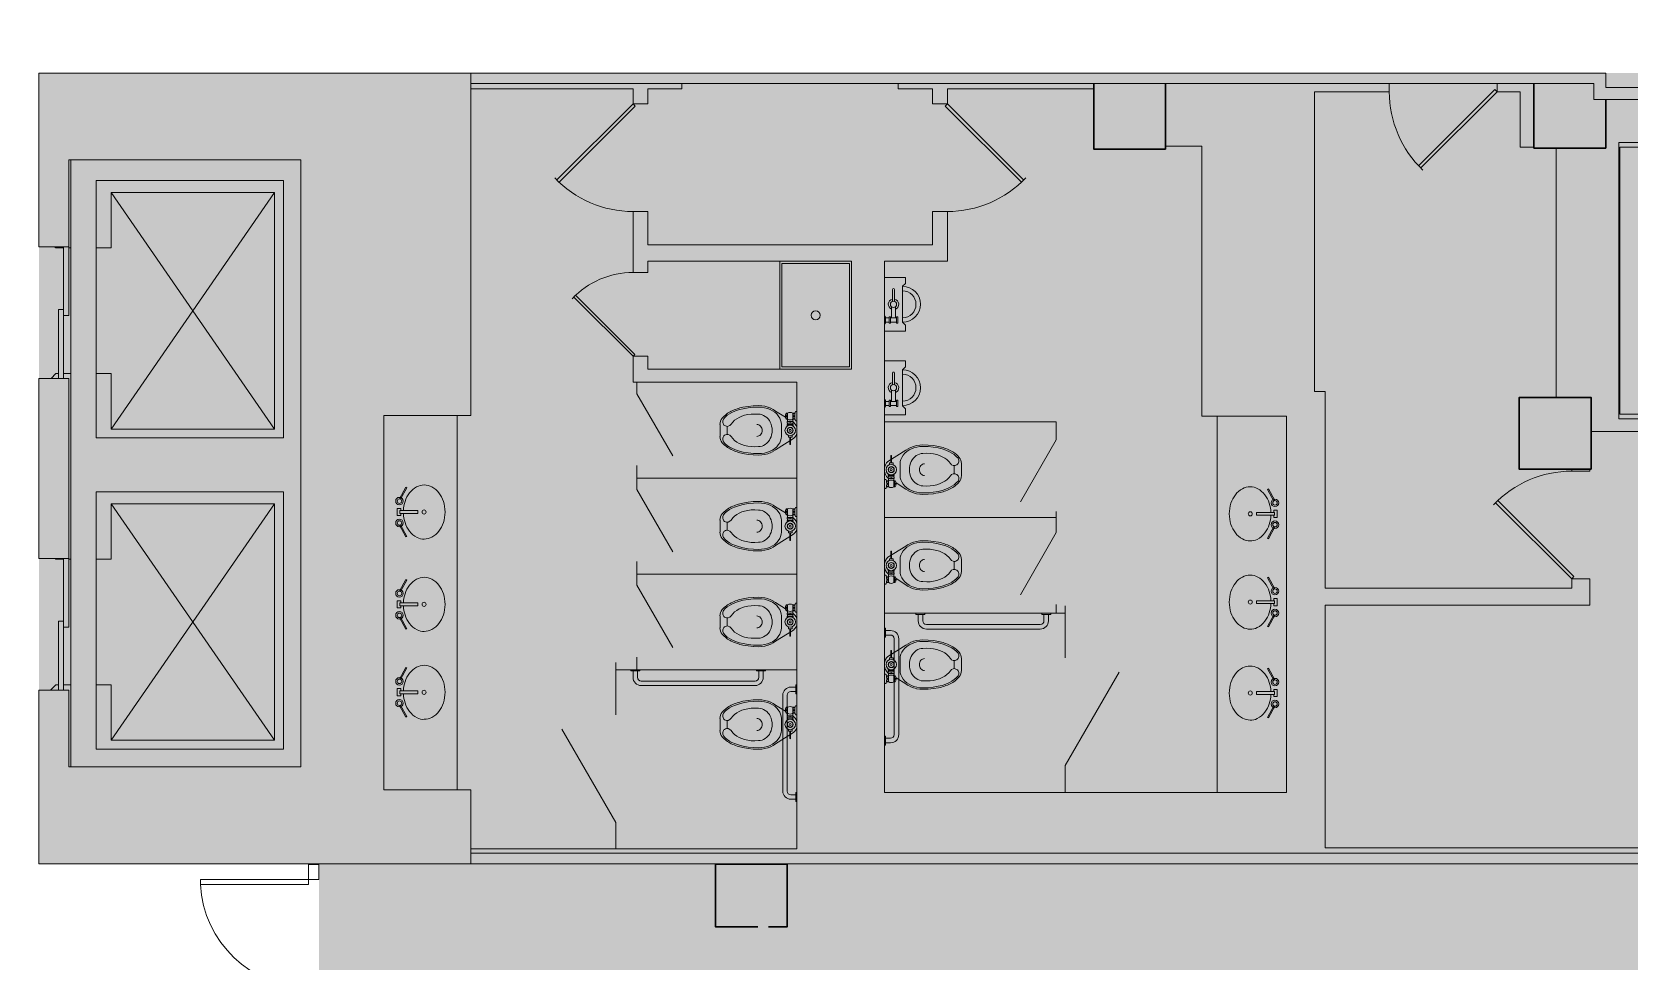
# Model space of a CAD drawing. Header units: inches. Extents: x 1 to 3921, y -2183 to 193.
# Drawn here: x 2554 to 3091, y -1649 to -1338 of the extents above; entities that cross this region are included whole.
import ezdxf

# ---------------------------------------------------------------- set-up
doc = ezdxf.new("R2010")
doc.units = ezdxf.units.IN
doc.header["$MEASUREMENT"] = 0
for name, color, linetype, lineweight in [('8260 Willow Oaks_dwg _2_', 8, 'Continuous', 9), ('A-COLS', 52, 'Continuous', 13), ('A-DETL-GENF', 92, 'Continuous', 9), ('A-DOOR', 31, 'Continuous', 9), ('A-DOOR-FRAM', 31, 'Continuous', 9), ('A-WALL', 113, 'Continuous', 50), ('A-WALL-PATT', 111, 'Continuous', 13), ('I-WALL', 2, 'Continuous', 9), ('LEVEL 07 BB', 7, 'Continuous', 9)]:
    doc.layers.add(name, color=color, linetype=linetype, lineweight=lineweight)

# ---------------------------------------------------------------- blocks, each defined once
blk = doc.blocks.new('Single-Flush - 36_ x 84_-2419494-New Construction - Tel_Data_Elec Plan')
at = {"layer": 'A-DOOR', "color": 250, "lineweight": 20}
for p, q in [((16.25, 1.75), (16.25, 37.77)), ((18, 37.77), (16.25, 37.77)), ((18, 1.75), (18, 37.77)), ((18, 1.75), (16.25, 1.75))]:
    blk.add_line(p, q, dxfattribs=at)
at = {"layer": 'A-DOOR'}
blk.add_arc((18, 1.75), 36.07, 92.7812, 180, dxfattribs=at)
blk = doc.blocks.new('Walls 2 - Walls 1-2578234-New Construction - Tel_Data_Elec Plan')
at = {"layer": 'A-WALL', "lineweight": 13}
h = blk.add_hatch(color=8, dxfattribs=at)
h.paths.add_polyline_path([(127.14, -1616.28), (271.41, -1616.28), (271.41, -1591.63), (242.28, -1591.63), (242.28, -1466.5), (271.41, -1466.5), (271.41, -1352.13), (127.14, -1352.13), (127.14, -1410.13), (137.14, -1410.13), (137.14, -1381.17), (214.64, -1381.17), (214.64, -1583.92), (137.14, -1583.92), (137.14, -1558.28), (127.14, -1558.28), (127.14, -1583.92)], flags=0)
h.paths.add_polyline_path([(137.14, -1514.28), (137.14, -1454.13), (127.14, -1454.13), (127.14, -1514.28), (127.59, -1514.28)], flags=0)
at = {"layer": 'A-WALL', "color": 250, "lineweight": 20}
for p, q in [((127.14, -1352.13), (127.14, -1410.13)), ((271.41, -1352.13), (127.14, -1352.13)), ((271.41, -1466.5), (271.41, -1352.13)), ((137.14, -1410.13), (137.14, -1381.17)), ((137.14, -1381.17), (214.64, -1381.17)), ((214.64, -1381.17), (214.64, -1583.92)), ((127.14, -1410.13), (137.14, -1410.13)), ((127.14, -1454.13), (127.14, -1514.28)), ((137.14, -1454.13), (127.14, -1454.13)), ((137.14, -1514.28), (137.14, -1454.13)), ((242.28, -1591.63), (242.28, -1466.5)), ((242.28, -1466.5), (271.41, -1466.5)), ((127.14, -1514.28), (137.14, -1514.28)), ((137.14, -1558.28), (127.14, -1558.28)), ((127.14, -1558.28), (127.14, -1616.28)), ((137.14, -1583.92), (137.14, -1558.28)), ((214.64, -1583.92), (137.14, -1583.92)), ((271.41, -1591.63), (242.28, -1591.63)), ((271.41, -1616.28), (271.41, -1591.63)), ((127.14, -1616.28), (271.41, -1616.28))]:
    blk.add_line(p, q, dxfattribs=at)
blk = doc.blocks.new('Sliding-2 panel - No Glass - 60_ x 84_ 2-2578987-New Construction - Tel_Data_Elec Plan')
at = {"layer": 'A-DOOR', "lineweight": 13}
for points in [[(-22, 8.25), (1, 8.25), (1, 10), (-22, 10)], [(-1, 8.25), (-1, 6.5), (22, 6.5), (22, 8.25)]]:
    blk.add_hatch(color=8, dxfattribs=at).paths.add_polyline_path(points, flags=0)
at = {"layer": 'A-DOOR', "color": 250, "lineweight": 20}
for p, q in [((1, 10), (-22, 10)), ((-22, 10), (-22, 8.25)), ((-22, 8.25), (1, 8.25)), ((22, 8.25), (-1, 8.25)), ((-1, 8.25), (-1, 6.5)), ((-1, 6.5), (22, 6.5)), ((1, 8.25), (1, 10)), ((22, 6.5), (22, 8.25))]:
    blk.add_line(p, q, dxfattribs=at)
at = {"layer": 'A-DOOR-FRAM', "color": 250, "lineweight": 20}
for p, q in [((-22, 10), (-22, 8.25)), ((-22, 10), (-20, 10)), ((-22, 8.25), (-20, 8.25)), ((-1, 10), (1, 10)), ((-1, 8.25), (-1, 6.5)), ((-1, 8.25), (1, 8.25)), ((-1, 8.25), (1, 8.25)), ((-1, 6.5), (1, 6.5)), ((1, 10), (1, 8.25)), ((20, 8.25), (22, 8.25)), ((20, 6.5), (22, 6.5)), ((22, 8.25), (22, 6.5))]:
    blk.add_line(p, q, dxfattribs=at)
blk = doc.blocks.new('8260 Willow Oaks_dwg_8260_7th Floor_ARCH_BB_dwg_TOILET-1PLN-2427408-07 DEMO-2439549-New Construction - Tel_Data_Elec Plan')
at = {"layer": 'LEVEL 07 BB'}
for p, q in [((1.12, 5.63), (0.66, 5.63)), ((1.27, 5.52), (1.27, 5)), ((3.37, 5.52), (3.37, 5)), ((3.69, 5.63), (3.49, 5.63)), ((8.77, 7.43), (7.96, 7.03)), ((9.65, 7.77), (8.81, 7.45)), ((10.68, 8.04), (9.7, 7.78)), ((11.74, 8.2), (10.73, 8.05)), ((12.79, 8.26), (11.78, 8.2)), ((14.56, 8.2), (12.83, 8.26)), ((16.3, 8.03), (14.6, 8.2)), ((18.03, 7.73), (16.33, 8.02)), ((0, 0.36), (0, -0.36)), ((1.38, 3.76), (0.63, 3.76)), ((1.12, 3.88), (0.66, 3.88)), ((1.12, 4.88), (0.75, 4.88)), ((1.12, 4.63), (0.75, 4.63)), ((1.27, 2.79), (1.14, 2.71)), ((1.27, 4.51), (1.27, 3.99)), ((1.38, 2.44), (1.38, 1.92)), ((2.25, 2.44), (2.25, 2.92)), ((3.6, 3.76), (3.11, 3.76)), ((3.11, 2.44), (3.11, 1.92)), ((3.37, 4.51), (3.37, 3.99)), ((3.86, 4.88), (3.49, 4.88)), ((3.86, 4.63), (3.49, 4.63)), ((3.69, 3.88), (3.49, 3.88)), ((23.27, 1.34), (23.27, -1.34)), ((25.69, 2), (25.69, -2)), ((2.13, -4.63), (2.13, -2.38)), ((2.36, -4.63), (2.36, -2.38)), ((8.77, -7.43), (7.96, -7.03)), ((9.65, -7.77), (8.81, -7.45)), ((10.68, -8.04), (9.7, -7.78)), ((11.74, -8.2), (10.73, -8.05)), ((12.79, -8.26), (11.78, -8.2)), ((14.56, -8.2), (12.83, -8.26)), ((16.3, -8.03), (14.6, -8.2)), ((18.03, -7.73), (16.33, -8.02))]:
    blk.add_line(p, q, dxfattribs=at)
at = {"layer": 'LEVEL 07 BB', "flags": 128}
for points in [[(0.49, 3.24), (0, 3.24), (0, 6.27), (0.49, 6.27)], [(1.38, 2.92), (1.38, 5.75), (0.63, 5.75)], [(3.6, 5.75), (3.11, 5.75), (3.11, 2.92)], [(7.9, 6.99), (7.15, 6.47), (3.84, 4.4)], [(3.23, 1.46), (3.23, 1.92), (1.27, 1.92), (1.27, 1.46)], [(13.4, -2), (13.05, -1.97), (12.73, -1.86), (12.42, -1.66), (12.16, -1.43), (11.93, -1.11), (11.78, -0.79), (11.67, -0.39), (11.64, -0.01), (11.67, 0.39), (11.78, 0.76), (11.93, 1.11), (12.16, 1.43), (12.42, 1.66), (12.73, 1.86), (13.05, 1.97), (13.4, 2)], [(7.9, -6.99), (7.15, -6.47), (1.14, -2.71)], [(2.85, -1.63), (2.85, -2.26), (1.64, -2.26), (1.64, -1.63)]]:
    blk.add_lwpolyline(points, dxfattribs=at)
for points in [[(20.83, 3.36), (20.11, 3.88), (19.27, 4.34), (18.41, 4.74), (17.48, 5.03), (16.39, 5.26), (15.24, 5.43), (14.11, 5.46), (12.82, 5.4), (12.24, 5.37), (11.67, 5.23), (11.12, 5), (10.57, 4.68), (10.08, 4.28), (9.62, 3.82), (9.22, 3.3), (8.9, 2.72), (8.64, 2.12), (8.47, 1.43), (8.32, 0.71), (8.3, -0.01), (8.32, -0.71), (8.47, -1.43), (8.64, -2.12), (8.9, -2.72), (9.22, -3.3), (9.62, -3.82), (10.08, -4.28), (10.57, -4.68), (11.12, -5), (11.67, -5.23), (12.24, -5.37), (12.82, -5.4), (14.11, -5.46), (15.24, -5.43), (16.39, -5.26), (17.48, -5.03), (18.41, -4.74), (19.27, -4.34), (20.11, -3.88), (20.83, -3.36), (21.43, -2.75), (21.98, -2.06), (22.41, -1.63), (22.96, -1.4), (23.27, -1.34), (23.56, -1.37), (23.85, -1.48), (24.14, -1.63), (24.37, -1.8), (24.57, -2.03), (24.69, -2.32), (24.77, -2.61), (24.77, -3.21), (24.54, -3.79), (23.94, -4.45), (23.25, -5.03), (22.5, -5.55), (21.72, -5.98), (20.48, -6.5), (19.24, -6.93), (17.95, -7.25), (16.25, -7.54), (14.55, -7.71), (12.82, -7.77), (11.81, -7.71), (10.8, -7.57), (9.82, -7.31), (8.99, -6.99), (8.18, -6.59), (7.43, -6.07), (6.77, -5.49), (6.22, -4.86), (5.73, -4.11), (5.44, -3.44), (5.27, -2.72), (5.19, -2), (5.19, 2), (5.27, 2.72), (5.44, 3.44), (5.73, 4.11), (6.22, 4.86), (6.77, 5.49), (7.43, 6.07), (8.18, 6.58), (8.99, 6.99), (9.82, 7.31), (10.8, 7.56), (11.81, 7.71), (12.82, 7.77), (14.55, 7.71), (16.25, 7.54), (17.95, 7.25), (19.24, 6.93), (20.48, 6.5), (21.72, 5.98), (22.5, 5.55), (23.25, 5.03), (23.94, 4.45), (24.54, 3.79), (24.77, 3.21), (24.77, 2.61), (24.69, 2.32), (24.57, 2.03), (24.37, 1.8), (24.14, 1.6), (23.85, 1.48), (23.56, 1.37), (23.27, 1.34), (22.96, 1.37), (22.41, 1.63), (21.98, 2.06), (21.43, 2.75)], [(1.27, 2.92), (1.27, 2.44), (3.23, 2.44), (3.23, 2.92)], [(3.11, 0.5), (3.11, -0.5), (2.25, -0.99), (1.38, -0.5), (1.38, 0.5), (2.25, 0.99)]]:
    blk.add_lwpolyline(points, close=True, dxfattribs=at)
at = {"layer": 'LEVEL 07 BB'}
for radius in [1.75, 1, 1, 0.342]:
    blk.add_circle((2.25, 0), radius, dxfattribs=at)
for centre, radius, start, end in [((-3.87, 4.75), 4.63, 340.9518, 19.1816), ((1.13, 5.5), 0.125, 8.121, 94.6236), ((2.25, 4.37), 1.62, 57.9207, 122.2727), ((3.49, 5.5), 0.125, 92.3462, 171.0544), ((1.74, 4.75), 2.12, 331.9954, 28.2508), ((14.84, -8.19), 16.24, 64.1556, 78.6488), ((17.89, -1.9), 9.25, 40.5133, 64.1928), ((3, 0.36), 3, 128.3918, 180), ((1.13, 5), 0.125, 264.6277, 0.3866), ((1.13, 4.5), 0.125, 4.5047, 94.9351), ((1.13, 4), 0.125, 264.9947, 356.2535), ((2.25, 5.12), 1.63, 237.5335, 302.2725), ((3.49, 5), 0.125, 179.5735, 267.2724), ((3.49, 4.5), 0.125, 92.5048, 175.033), ((3.49, 4), 0.125, 184.1317, 267.4594), ((22.46, 2), 3.24, 0.0542, 40.5871), ((3, -0.36), 3, 180, 231.6082), ((2, -2.38), 0.125, 1.3115, 95.9347), ((2.25, -4.63), 0.125, 179.869, 0.1386), ((2.5, -2.38), 0.125, 87.1853, 178.7499), ((17.89, 1.9), 9.25, 295.8096, 319.4909), ((22.46, -2), 3.24, 319.4248, 359.9615), ((14.84, 8.19), 16.24, 281.3518, 295.8458)]:
    blk.add_arc(centre, radius, start, end, dxfattribs=at)
blk = doc.blocks.new('8260 Willow Oaks_dwg_8260_7th Floor_ARCH_BB_dwg_GRAB BARS-2427409-07 DEMO-2439550-New Construction - Tel_Data_Elec Plan')
at = {"layer": 'LEVEL 07 BB'}
for p, q in [((-54.75, 0.125), (-54.75, -2)), ((-53.25, 0.125), (-53.25, -2)), ((-12.75, -2), (-12.75, 0.125)), ((-11.25, -2), (-11.25, 0.125)), ((-52, -3.25), (-14, -3.25)), ((-52, -4.75), (-14, -4.75)), ((-0.375, -5.25), (-2, -5.25)), ((-4.75, -8), (-4.75, -40)), ((-3.25, -8), (-3.25, -40)), ((-0.375, -6.75), (-2, -6.75)), ((-2, -41.25), (-0.375, -41.25)), ((-2, -42.75), (-0.375, -42.75))]:
    blk.add_line(p, q, dxfattribs=at)
at = {"layer": 'LEVEL 07 BB', "flags": 128}
for points in [[(-52.5, 0.5), (-55.5, 0.5), (-55.5, 0.125), (-52.5, 0.125)], [(-13.5, 0.5), (-10.5, 0.5), (-10.5, 0.125), (-13.5, 0.125)], [(0, -4.5), (0, -7.5), (-0.375, -7.5), (-0.375, -4.5)], [(0, -43.5), (0, -40.5), (-0.375, -40.5), (-0.375, -43.5)]]:
    blk.add_lwpolyline(points, close=True, dxfattribs=at)
at = {"layer": 'LEVEL 07 BB'}
for centre, radius, start, end in [((-52, -2), 2.75, 180, 270), ((-52, -2), 1.25, 180, 270), ((-14, -2), 2.75, 270, 0), ((-14, -2), 1.25, 270, 0), ((-2, -8), 2.75, 90, 180), ((-2, -8), 1.25, 90, 180), ((-2, -40), 2.75, 180, 270), ((-2, -40), 1.25, 180, 270)]:
    blk.add_arc(centre, radius, start, end, dxfattribs=at)
blk = doc.blocks.new('8260 Willow Oaks_dwg_8260_7th Floor_ARCH_BB_dwg_DR-45-2427411-07 DEMO-2439552-New Construction - Tel_Data_Elec Plan')
at = {"layer": 'LEVEL 07 BB', "flags": 128}
blk.add_lwpolyline([(0.707, 0.707), (0, 0), (0.021, -0.021), (0.728, 0.686)], dxfattribs=at)
at = {"layer": 'LEVEL 07 BB'}
blk.add_arc((0, 0), 1, 360, 46.5604, dxfattribs=at)
blk = doc.blocks.new('8260 Willow Oaks_dwg_8260_7th Floor_ARCH_BB_dwg_DR-45-2427410-07 DEMO-V7-New Construction - Tel_Data_Elec Plan')
at = {"layer": 'LEVEL 07 BB', "flags": 128}
blk.add_lwpolyline([(0.707, 0.707), (0, 0), (0.021, -0.021), (0.728, 0.686)], dxfattribs=at)
at = {"layer": 'LEVEL 07 BB'}
blk.add_arc((0, 0), 1, 360, 46.5604, dxfattribs=at)
blk = doc.blocks.new('8260 Willow Oaks_dwg_8260_7th Floor_ARCH_BB_dwg_SINK BOWL-2427412-07 DEMO-2439554-New Construction - Tel_Data_Elec Plan')
at = {"layer": 'LEVEL 07 BB', "flags": 128}
for points in [[(-4.26, 3.64), (-8.13, 5.73), (-8.31, 5.4), (-4.4, 3.29)], [(4.4, 3.29), (8.31, 5.4), (8.13, 5.73), (4.26, 3.64)], [(-0.48, 3.67), (-1.21, 3.67), (-1.21, 2.47), (0, 2.47), (1.21, 2.47), (1.21, 3.67), (0.47, 3.67)]]:
    blk.add_lwpolyline(points, dxfattribs=at)
blk.add_lwpolyline([(0.47, 9.43), (-0.48, 9.43), (-0.48, 3.36), (0.47, 3.36)], close=True, dxfattribs=at)
at = {"layer": 'LEVEL 07 BB'}
for centre, radius in [((0, 11.49), 0.687), ((-3.65, 3.25), 1.25), ((-3.65, 3.25), 0.752), ((3.65, 3.25), 1.25), ((3.65, 3.25), 0.752)]:
    blk.add_circle(centre, radius, dxfattribs=at)
for centre, radius, start, end in [((-1.88, 10.6), 7.38, 127.5686, 151.6985), ((-0.75, 9.12), 9.25, 107.6732, 127.5686), ((0, 6.79), 11.7, 90, 107.6732), ((0, 6.79), 11.7, 72.3268, 90), ((0.74, 9.12), 9.25, 52.4314, 72.3268), ((1.88, 10.6), 7.38, 28.3015, 52.4314), ((-4.76, 11.19), 4.29, 175.2821, 208.3015), ((-3.63, 11.54), 5.4, 151.6985, 180), ((3.63, 11.54), 5.4, 360, 28.3015), ((3.63, 11.54), 5.4, 331.6985, 0), ((-1.55, 12.91), 7.93, 208.3015, 232.4314), ((-0.75, 13.96), 9.25, 232.4314, 252.3268), ((0.74, 13.96), 9.25, 287.6732, 307.5686), ((1.88, 12.48), 7.38, 307.5686, 331.6985), ((0, 16.3), 11.7, 252.3268, 267.6739), ((0, 16.3), 11.7, 272.3316, 287.6732)]:
    blk.add_arc(centre, radius, start, end, dxfattribs=at)
blk = doc.blocks.new('8260 Willow Oaks_dwg_8260_7th Floor_ARCH_BB_dwg_SINK BOWL-2427413-07 DEMO-2439555-New Construction - Tel_Data_Elec Plan')
at = {"layer": 'LEVEL 07 BB', "flags": 128}
for points in [[(-4.26, 3.64), (-8.13, 5.73), (-8.31, 5.4), (-4.4, 3.29)], [(4.4, 3.29), (8.31, 5.4), (8.13, 5.73), (4.26, 3.64)], [(-0.48, 3.67), (-1.21, 3.67), (-1.21, 2.47), (0, 2.47), (1.21, 2.47), (1.21, 3.67), (0.47, 3.67)]]:
    blk.add_lwpolyline(points, dxfattribs=at)
blk.add_lwpolyline([(0.47, 9.43), (-0.48, 9.43), (-0.48, 3.36), (0.47, 3.36)], close=True, dxfattribs=at)
at = {"layer": 'LEVEL 07 BB'}
for centre, radius in [((0, 11.49), 0.687), ((-3.65, 3.25), 1.25), ((-3.65, 3.25), 0.752), ((3.65, 3.25), 1.25), ((3.65, 3.25), 0.752)]:
    blk.add_circle(centre, radius, dxfattribs=at)
for centre, radius, start, end in [((-1.88, 10.6), 7.38, 127.5686, 151.6985), ((-0.75, 9.12), 9.25, 107.6732, 127.5686), ((0, 6.79), 11.7, 90, 107.6732), ((0, 6.79), 11.7, 72.3268, 90), ((0.74, 9.12), 9.25, 52.4314, 72.3268), ((1.88, 10.6), 7.38, 28.3015, 52.4314), ((-4.76, 11.19), 4.29, 175.2821, 208.3015), ((-3.63, 11.54), 5.4, 151.6985, 180), ((3.63, 11.54), 5.4, 360, 28.3015), ((3.63, 11.54), 5.4, 331.6985, 0), ((-1.55, 12.91), 7.93, 208.3015, 232.4314), ((-0.75, 13.96), 9.25, 232.4314, 252.3268), ((0.74, 13.96), 9.25, 287.6732, 307.5686), ((1.88, 12.48), 7.38, 307.5686, 331.6985), ((0, 16.3), 11.7, 252.3268, 267.6739), ((0, 16.3), 11.7, 272.3316, 287.6732)]:
    blk.add_arc(centre, radius, start, end, dxfattribs=at)
blk = doc.blocks.new('8260 Willow Oaks_dwg_8260_7th Floor_ARCH_BB_dwg_WCLOSW1T-2427414-07 DEMO-2439556-New Construction - Tel_Data_Elec Plan')
at = {"layer": 'LEVEL 07 BB'}
for p, q in [((3.85, 0), (6.65, 0)), ((-0.98, -2.6501), (-4.9, -2.6501)), ((-4.9, -3.35), (-0.98, -3.35)), ((0.773, -2.3), (4.55, -2.3)), ((4.55, -3.7), (0.784, -3.7)), ((4.2, -0.35), (6.3, -0.35)), ((4.55, -0.35), (4.55, -1.6)), ((4.55, -1.95), (4.55, -4.05)), ((5.95, -1.6), (5.95, -0.35)), ((5.95, -4.05), (5.95, -1.95))]:
    blk.add_line(p, q, dxfattribs=at)
at = {"layer": 'LEVEL 07 BB', "flags": 128}
for points in [[(9, -7), (9, 0), (-9, 0), (-9, -7), (-7, -7), (-6, -6), (6, -6), (7, -7)], [(4.2, -1.6), (4.2, -1.95), (6.3, -1.95), (6.3, -1.6)], [(4.2, -4.05), (4.2, -4.4001), (6.3, -4.4001), (6.3, -4.05)]]:
    blk.add_lwpolyline(points, close=True, dxfattribs=at)
at = {"layer": 'LEVEL 07 BB'}
blk.add_circle((0, -3), 1.05, dxfattribs=at)
for centre, radius, start, end in [((4.215, 0.0154), 0.3657, 182.4084, 267.5916), ((6.285, 0.0154), 0.3657, 272.4084, 357.5916), ((-4.9, -3), 0.35, 90, 270), ((0, -3), 1.75, 22.85047, 168.577), ((0, -3), 1.75, 191.8763, 336.5863), ((0, -6), 6, 180, 360), ((0, -6), 4.5, 180, 360)]:
    blk.add_arc(centre, radius, start, end, dxfattribs=at)
blk = doc.blocks.new('8260 Willow Oaks_dwg_8260_7th Floor_ARCH_BB_dwg_GRAB BARS-2427415-07 DEMO-2439557-New Construction - Tel_Data_Elec Plan')
at = {"layer": 'LEVEL 07 BB'}
for p, q in [((-54.75, 0.125), (-54.75, -2)), ((-53.25, 0.125), (-53.25, -2)), ((-12.75, -2), (-12.75, 0.125)), ((-11.25, -2), (-11.25, 0.125)), ((-52, -3.25), (-14, -3.25)), ((-52, -4.75), (-14, -4.75)), ((-0.375, -5.25), (-2, -5.25)), ((-4.75, -8), (-4.75, -40)), ((-3.25, -8), (-3.25, -40)), ((-0.375, -6.75), (-2, -6.75)), ((-2, -41.25), (-0.375, -41.25)), ((-2, -42.75), (-0.375, -42.75))]:
    blk.add_line(p, q, dxfattribs=at)
at = {"layer": 'LEVEL 07 BB', "flags": 128}
for points in [[(-52.5, 0.5), (-55.5, 0.5), (-55.5, 0.125), (-52.5, 0.125)], [(-13.5, 0.5), (-10.5, 0.5), (-10.5, 0.125), (-13.5, 0.125)], [(0, -4.5), (0, -7.5), (-0.375, -7.5), (-0.375, -4.5)], [(0, -43.5), (0, -40.5), (-0.375, -40.5), (-0.375, -43.5)]]:
    blk.add_lwpolyline(points, close=True, dxfattribs=at)
at = {"layer": 'LEVEL 07 BB'}
for centre, radius, start, end in [((-52, -2), 2.75, 180, 270), ((-52, -2), 1.25, 180, 270), ((-14, -2), 2.75, 270, 0), ((-14, -2), 1.25, 270, 0), ((-2, -8), 2.75, 90, 180), ((-2, -8), 1.25, 90, 180), ((-2, -40), 2.75, 180, 270), ((-2, -40), 1.25, 180, 270)]:
    blk.add_arc(centre, radius, start, end, dxfattribs=at)
blk = doc.blocks.new('8260 Willow Oaks_dwg _2_-2439531-New Construction - Tel_Data_Elec Plan')
at = {"layer": 'A-COLS', "lineweight": 9}
for points in [[(33522.59, 9210.56), (33546.59, 9210.56), (33546.59, 9232.45), (33522.59, 9232.45), (33522.59, 9227.17)], [(33664.71, 9103.61), (33688.71, 9103.61), (33688.71, 9127.61), (33664.71, 9127.61), (33664.71, 9121.57)]]:
    blk.add_hatch(color=7, dxfattribs=at).paths.add_polyline_path(points, flags=0)
at = {"layer": 'A-WALL', "lineweight": 9}
blk.add_hatch(color=7, dxfattribs=at).paths.add_polyline_path([(33396.26, 8950.71), (33420.26, 8950.71), (33420.26, 8971.54), (33396.26, 8971.54), (33396.26, 8965.54)], flags=0)
at = {"layer": 'A-WALL-PATT', "lineweight": 9}
for points in [[(33693.59, 9210.86), (33693.59, 9227.17), (33689.59, 9227.17), (33689.59, 9232.45), (33669.59, 9232.45), (33669.59, 9210.86), (33689.59, 9210.86)], [(33314.6, 8971.54), (33704.33, 8971.54), (33704.33, 8971.79), (33174.56, 8971.79), (33174.56, 8971.54), (33285.48, 8971.54)]]:
    blk.add_hatch(color=7, dxfattribs=at).paths.add_polyline_path(points, flags=0)
at = {"layer": 'A-COLS', "color": 10, "lineweight": 30}
blk.add_line((33546.59, 9210.56), (33546.59, 9232.45), dxfattribs=at)
at = {"layer": 'A-COLS', "color": 10, "lineweight": 30, "flags": 128}
blk.add_lwpolyline([(33522.59, 9232.45), (33522.59, 9210.56), (33546.59, 9210.56)], dxfattribs=at)
blk.add_lwpolyline([(33688.71, 9103.61), (33688.71, 9127.61), (33664.71, 9127.61), (33664.71, 9103.61)], close=True, dxfattribs=at)
at = {"layer": 'A-WALL', "color": 250, "lineweight": 20}
blk.add_line((33420.26, 8971.54), (33396.26, 8971.54), dxfattribs=at)
at = {"layer": 'A-WALL', "color": 10, "lineweight": 30, "flags": 128}
for points in [[(33669.59, 9232.45), (33669.59, 9210.86), (33693.59, 9210.86), (33693.59, 9227.17)], [(33396.26, 8971.54), (33396.26, 8950.71), (33410.44, 8950.71)], [(33413.94, 8950.71), (33420.26, 8950.71), (33420.26, 8971.54)]]:
    blk.add_lwpolyline(points, dxfattribs=at)
at = {"layer": 'LEVEL 07 BB'}
for p, q in [((33676.98, 9210.86), (33676.98, 9127.61)), ((33180.96, 9206.91), (33180.96, 9177.53)), ((33189.46, 9177.53), (33189.46, 9135.53)), ((33417.73, 9137.07), (33417.73, 9173.07)), ((33180.96, 9135.53), (33180.96, 9073.53)), ((33309.98, 9121.57), (33309.98, 8996.45)), ((33563.85, 9121.32), (33563.85, 8995.57)), ((33688.71, 9116.2), (33704.33, 9116.2)), ((33423.48, 9100.57), (33369.98, 9100.57)), ((33510.1, 9087.45), (33452.73, 9087.45)), ((33189.46, 9073.53), (33189.46, 9031.53)), ((33423.48, 9068.57), (33369.98, 9068.57)), ((33510.1, 9058.45), (33510.1, 9055.45)), ((33513.1, 9057.95), (33513.1, 9040.57)), ((33513.1, 9055.45), (33452.73, 9055.45)), ((33362.98, 9039.07), (33362.98, 9021.57)), ((33423.48, 9036.57), (33362.98, 9036.57)), ((33369.98, 9040.82), (33369.98, 9036.57)), ((33180.96, 9031.53), (33180.96, 9004.16))]:
    blk.add_line(p, q, dxfattribs=at)
at = {"layer": 'LEVEL 07 BB', "flags": 128}
for points in [[(33693.67, 9231.17), (33693.67, 9235.95), (33693.59, 9235.95)], [(33385.04, 9232.45), (33385.04, 9230.7), (33373.73, 9230.7), (33373.73, 9225.7), (33368.73, 9225.7), (33368.73, 9230.7), (33314.6, 9230.7)], [(33522.59, 9230.7), (33473.73, 9230.7), (33473.73, 9225.7), (33468.73, 9225.7), (33468.73, 9230.7), (33457.29, 9230.7), (33457.29, 9232.45)], [(33621.29, 9232.45), (33621.29, 9229.7), (33596.35, 9229.7), (33596.35, 9129.57), (33599.85, 9129.57), (33599.85, 9063.82), (33682.23, 9063.82), (33682.23, 9066.95), (33688.23, 9066.95), (33688.23, 9058.2), (33599.85, 9058.2), (33599.85, 8977.07), (33704.33, 8977.07)], [(33657.29, 9232.45), (33657.29, 9229.7), (33664.98, 9229.7), (33664.98, 9211.2), (33669.59, 9211.2)], [(33314.6, 8976.82), (33423.48, 8976.82), (33423.48, 9132.7), (33368.73, 9132.7), (33368.73, 9141.32), (33373.73, 9141.32), (33373.73, 9137.07), (33441.73, 9137.07), (33441.73, 9173.07), (33373.73, 9173.07), (33373.73, 9169.32), (33368.73, 9169.32), (33368.73, 9189.7), (33373.73, 9189.7), (33373.73, 9178.57), (33468.73, 9178.57), (33468.73, 9189.7), (33473.73, 9189.7), (33473.73, 9173.07), (33452.73, 9173.07), (33452.73, 8995.57), (33586.98, 8995.57), (33586.98, 9121.32), (33558.73, 9121.32), (33558.73, 9211.57), (33546.59, 9211.57)], [(33704.33, 9120.45), (33697.98, 9120.45), (33697.98, 9212.7), (33704.33, 9212.7)], [(33704.33, 9121.95), (33698.35, 9121.95), (33698.35, 9211.2), (33704.33, 9211.2)], [(33194.46, 9196.03), (33194.46, 9177.53), (33189.46, 9177.53), (33189.46, 9200.03), (33251.96, 9200.03), (33251.96, 9114.03), (33189.46, 9114.03), (33189.46, 9135.53), (33194.46, 9135.53), (33194.46, 9117.03)], [(33248.96, 9117.03), (33248.96, 9196.03), (33194.46, 9117.03), (33248.96, 9117.03), (33194.46, 9196.03), (33248.96, 9196.03)], [(33178.59, 9177.53), (33175.96, 9177.53), (33175.55, 9177.95)], [(33178.59, 9135.53), (33180.96, 9135.53), (33180.96, 9177.53), (33180.34, 9177.53)], [(33174.38, 9133.95), (33175.96, 9135.53), (33176.84, 9135.53)], [(33369.98, 9132.7), (33369.98, 9128.82), (33381.98, 9108.04)], [(33498.1, 9092.66), (33510.1, 9113.45), (33510.1, 9119.45), (33452.73, 9119.45)], [(33369.98, 9104.82), (33369.98, 9096.82), (33381.98, 9076.04)], [(33682.23, 9103.61), (33682.23, 9102.95), (33688.23, 9102.95), (33688.23, 9103.61)], [(33194.46, 9092.03), (33194.46, 9073.53), (33189.46, 9073.53), (33189.46, 9096.03), (33251.96, 9096.03), (33251.96, 9010.03), (33189.46, 9010.03), (33189.46, 9031.53), (33194.46, 9031.53), (33194.46, 9013.03)], [(33248.96, 9013.03), (33248.96, 9092.03), (33194.46, 9013.03), (33248.96, 9013.03), (33194.46, 9092.03), (33248.96, 9092.03)], [(33510.1, 9089.45), (33510.1, 9082.45), (33498.1, 9061.66)], [(33178.59, 9073.53), (33175.96, 9073.53), (33175.71, 9073.79)], [(33178.59, 9031.53), (33180.96, 9031.53), (33180.96, 9073.53), (33180.34, 9073.53)], [(33369.98, 9072.82), (33369.98, 9064.82), (33381.98, 9044.04)], [(33174.22, 9029.79), (33175.96, 9031.53), (33176.84, 9031.53)], [(33531.1, 9035.75), (33513.1, 9004.57), (33513.1, 8995.57)], [(33344.98, 9016.75), (33362.98, 8985.57), (33362.98, 8976.82)]]:
    blk.add_lwpolyline(points, dxfattribs=at)
blk.add_lwpolyline([(33418.48, 9172.32), (33418.48, 9137.82), (33440.98, 9137.82), (33440.98, 9172.32)], close=True, dxfattribs=at)
at = {"layer": 'LEVEL 07 BB'}
blk.add_circle((33429.73, 9155.01), 1.5, dxfattribs=at)
for p, xscale, yscale, zscale, rotation in [((33657.29, 9229.7), 35.99999999998933, 35.99999999998933, 35.99999999998933, 180), ((33473.73, 9225.7), 36.00000000000066, 36.00000000000066, 36.00000000000066, 270), ((33368.73, 9141.32), 27.99999999999769, 27.99999999999769, 27.99999999999769, 89.99999999999999), ((33682.23, 9066.95), 35.99999999998935, 35.99999999998935, 35.99999999998935, 89.99999999999999)]:
    blk.add_blockref('8260 Willow Oaks_dwg_8260_7th Floor_ARCH_BB_dwg_DR-45-2427411-07 DEMO-2439552-New Construction - Tel_Data_Elec Plan', p, dxfattribs=dict(xscale=xscale, yscale=yscale, zscale=zscale, rotation=rotation))
at = {"extrusion": (0, 0, -1), "xscale": 36.00000000000066, "yscale": 36.00000000000066, "zscale": -36.00000000000066, "rotation": 270}
blk.add_blockref('8260 Willow Oaks_dwg_8260_7th Floor_ARCH_BB_dwg_DR-45-2427410-07 DEMO-V7-New Construction - Tel_Data_Elec Plan', (-33368.73, 9225.7), dxfattribs=at)
at = {"extrusion": (0, 0, -1), "zscale": -1}
for name, p, rotation in [('8260 Willow Oaks_dwg_8260_7th Floor_ARCH_BB_dwg_WCLOSW1T-2427414-07 DEMO-2439556-New Construction - Tel_Data_Elec Plan', (-33452.73, 9158.7), 270), ('8260 Willow Oaks_dwg_8260_7th Floor_ARCH_BB_dwg_WCLOSW1T-2427414-07 DEMO-2439556-New Construction - Tel_Data_Elec Plan', (-33452.73, 9130.82), 270), ('8260 Willow Oaks_dwg_8260_7th Floor_ARCH_BB_dwg_TOILET-1PLN-2427408-07 DEMO-2439549-New Construction - Tel_Data_Elec Plan', (-33452.73, 9103.45), 180), ('8260 Willow Oaks_dwg_8260_7th Floor_ARCH_BB_dwg_SINK BOWL-2427412-07 DEMO-2439554-New Construction - Tel_Data_Elec Plan', (-33287.47, 9089.3), 90.00000000000001), ('8260 Willow Oaks_dwg_8260_7th Floor_ARCH_BB_dwg_TOILET-1PLN-2427408-07 DEMO-2439549-New Construction - Tel_Data_Elec Plan', (-33452.73, 9071.45), 180), ('8260 Willow Oaks_dwg_8260_7th Floor_ARCH_BB_dwg_SINK BOWL-2427412-07 DEMO-2439554-New Construction - Tel_Data_Elec Plan', (-33287.47, 9058.45), 90.00000000000001), ('8260 Willow Oaks_dwg_8260_7th Floor_ARCH_BB_dwg_TOILET-1PLN-2427408-07 DEMO-2439549-New Construction - Tel_Data_Elec Plan', (-33452.73, 9038.32), 180), ('8260 Willow Oaks_dwg_8260_7th Floor_ARCH_BB_dwg_SINK BOWL-2427412-07 DEMO-2439554-New Construction - Tel_Data_Elec Plan', (-33287.47, 9029.07), 90.00000000000001)]:
    blk.add_blockref(name, p, dxfattribs=dict(at, rotation=rotation))
for name, p in [('8260 Willow Oaks_dwg_8260_7th Floor_ARCH_BB_dwg_TOILET-1PLN-2427408-07 DEMO-2439549-New Construction - Tel_Data_Elec Plan', (-33423.48, 9116.57)), ('8260 Willow Oaks_dwg_8260_7th Floor_ARCH_BB_dwg_TOILET-1PLN-2427408-07 DEMO-2439549-New Construction - Tel_Data_Elec Plan', (-33423.48, 9084.57)), ('8260 Willow Oaks_dwg_8260_7th Floor_ARCH_BB_dwg_TOILET-1PLN-2427408-07 DEMO-2439549-New Construction - Tel_Data_Elec Plan', (-33423.48, 9052.57)), ('8260 Willow Oaks_dwg_8260_7th Floor_ARCH_BB_dwg_GRAB BARS-2427415-07 DEMO-2439557-New Construction - Tel_Data_Elec Plan', (-33452.73, 9054.95)), ('8260 Willow Oaks_dwg_8260_7th Floor_ARCH_BB_dwg_TOILET-1PLN-2427408-07 DEMO-2439549-New Construction - Tel_Data_Elec Plan', (-33423.48, 9018.32))]:
    blk.add_blockref(name, p, dxfattribs=at)
at = {"rotation": 89.99999999999999}
for p in [(33586.36, 9088.7), (33586.36, 9059.2), (33586.36, 9028.82)]:
    blk.add_blockref('8260 Willow Oaks_dwg_8260_7th Floor_ARCH_BB_dwg_SINK BOWL-2427413-07 DEMO-2439555-New Construction - Tel_Data_Elec Plan', p, dxfattribs=at)
blk.add_blockref('8260 Willow Oaks_dwg_8260_7th Floor_ARCH_BB_dwg_GRAB BARS-2427409-07 DEMO-2439550-New Construction - Tel_Data_Elec Plan', (33423.48, 9036.07))

msp = doc.modelspace()

# ---------------------------------------------------------------- hatches: boundary and pattern name
at = {"layer": 'A-DETL-GENF'}
h = msp.add_hatch(color=9, dxfattribs=at)
h.paths.add_polyline_path([(2885.82, -2183.28), (2921.52, -2147.59), (2927.22, -2153.29), (3090.57, -2153.29), (3090.57, -1616.53), (2806.51, -1616.53), (2806.51, -1637.37), (2782.51, -1637.37), (2782.51, -1616.53), (2650.09, -1616.53), (2650.09, -2113.67), (2684.95, -2113.67), (2684.95, -2137.69), (2679.11, -2143.52), (2676.26, -2140.67), (2670.45, -2140.67), (2670.47, -2142.65), (2711.1, -2183.28)], flags=0)
h.paths.add_polyline_path([(2907.56, -2142.74), (2907.56, -2118.74), (2931.56, -2118.74), (2931.56, -2142.74), (2919.05, -2142.74)], flags=0)
h.paths.add_polyline_path([(3090.57, -1292.13), (3090.57, -814.79), (1778.94, -814.79), (1778.98, -1292.13), (2700.85, -1292.13)], flags=0)
h.paths.add_polyline_path([(2910.5, -854.62), (2907.92, -854.62), (2907.92, -854.48), (2910.5, -854.48), (2910.5, -830.73), (2931.5, -830.73), (2931.5, -830.62), (2931.92, -830.62), (2931.92, -854.62), (2931.5, -854.62)], flags=0)
h.paths.add_polyline_path([(1852.06, -853.79), (1822.19, -853.79), (1822.19, -820.29), (1852.06, -820.29), (1852.06, -837.76)], flags=0)
h.paths.add_polyline_path([(2674.79, -849.92), (2653.92, -849.92), (2653.92, -826.5), (2674.79, -826.5)], flags=0)
h.paths.add_polyline_path([(2319.04, -845.19), (2319.04, -821.69), (2318.12, -821.69), (2318.12, -821.37), (2342.12, -821.37), (2342.12, -821.69), (2342.04, -821.69), (2342.04, -845.19)], flags=0)
h.paths.add_polyline_path([(2089.08, -844.44), (2067.29, -844.44), (2067.29, -821.37), (2089.08, -821.37), (2089.08, -821.69)], flags=0)
h = msp.add_hatch(color=9, dxfattribs=at)
h.paths.add_polyline_path([(2556.59, -1616.53), (2560.81, -1616.53), (2560.81, -1616.28), (2556.59, -1616.28)], flags=0)
h.paths.add_polyline_path([(3090.57, -1612.78), (3090.57, -1360.91), (3079.84, -1360.91), (3079.84, -1377.21), (3055.84, -1377.21), (3055.84, -1355.63), (2932.84, -1355.63), (2932.84, -1377.51), (2908.84, -1377.51), (2908.84, -1355.63), (2700.85, -1355.63), (2700.85, -1466.5), (2671.73, -1466.5), (2671.73, -1591.63), (2700.85, -1591.63), (2700.85, -1612.78), (2747.55, -1612.78)], flags=0)
h.paths.add_polyline_path([(2066.57, -1612.53), (2066.57, -1593.37), (2090.57, -1593.37), (2090.57, -1612.53), (2288.48, -1612.53), (2288.48, -1524.88), (2332.1, -1524.88), (2332.1, -1376.5), (2317.85, -1376.5), (2317.85, -1355.63), (2158.96, -1355.63), (2158.96, -1360.66), (2081.46, -1360.66), (2081.46, -1355.63), (1973.96, -1355.63), (1973.96, -1612.53), (2023.49, -1612.53)], flags=0)
h.paths.add_polyline_path([(2644.09, -1583.92), (2644.09, -1381.17), (2566.59, -1381.17), (2566.59, -1433.13), (2564.84, -1433.13), (2564.84, -1454.13), (2566.59, -1454.13), (2566.59, -1537.28), (2564.84, -1537.28), (2564.84, -1558.28), (2566.59, -1558.28), (2566.59, -1583.92)], flags=0)
h.paths.add_polyline_path([(2349.84, -1583.92), (2427.34, -1583.92), (2427.34, -1535.28), (2429.09, -1535.28), (2429.09, -1514.28), (2427.34, -1514.28), (2427.34, -1431.13), (2429.09, -1431.13), (2429.09, -1410.13), (2427.34, -1410.13), (2427.34, -1381.17), (2349.84, -1381.17), (2349.84, -1566.79)], flags=0)
h.paths.add_polyline_path([(1970.34, -1582.05), (1970.46, -1582.05), (1970.46, -1472.84), (1970.59, -1472.84), (1970.59, -1447.84), (1970.46, -1447.84), (1970.46, -1355.63), (1973.84, -1355.63), (1973.84, -1352.13), (1970.34, -1352.13), (1970.34, -1514.19)], flags=0)
h.paths.add_polyline_path([(2563.09, -1558.28), (2563.09, -1535.28), (2564.84, -1535.28), (2564.84, -1514.28), (2556.59, -1514.28), (2556.59, -1558.28), (2557.03, -1558.28)], flags=0)
h.paths.add_polyline_path([(2430.84, -1558.28), (2437.34, -1558.28), (2437.34, -1514.28), (2430.84, -1514.28), (2430.84, -1537.28), (2429.09, -1537.28), (2429.09, -1558.28)], flags=0)
h.paths.add_polyline_path([(3074.96, -1484.46), (3050.96, -1484.46), (3050.96, -1460.46), (3074.96, -1460.46), (3074.96, -1466.5)], flags=0)
h.paths.add_polyline_path([(2220.21, -1484.37), (2196.21, -1484.37), (2196.21, -1460.37), (2220.21, -1460.37)], flags=0)
h.paths.add_polyline_path([(2437.34, -1454.13), (2437.34, -1410.13), (2430.84, -1410.13), (2430.84, -1433.13), (2429.09, -1433.13), (2429.09, -1454.13), (2430.84, -1454.13)], flags=0)
h.paths.add_polyline_path([(2557.03, -1454.13), (2563.09, -1454.13), (2563.09, -1431.13), (2564.84, -1431.13), (2564.84, -1410.13), (2556.59, -1410.13), (2556.59, -1454.13)], flags=0)
h.paths.add_polyline_path([(2106.92, -1445.55), (2103.67, -1445), (2106.92, -1444.46)], flags=0)
h.paths.add_polyline_path([(2081.18, -1445.55), (2081.18, -1444.46), (2084.43, -1445)], flags=0)
h.paths.add_polyline_path([(2143.16, -1397.05), (2143.16, -1395.96), (2146.41, -1396.5)], flags=0)
h.paths.add_polyline_path([(2155.46, -1357.16), (2155.46, -1355.63), (2084.96, -1355.63), (2084.96, -1357.16)], flags=0)
h.paths.add_polyline_path([(3079.84, -1356.91), (3090.57, -1356.91), (3090.57, -1352.13), (3079.84, -1352.13), (3079.84, -1355.63)], flags=0)
at = {"layer": 'A-WALL-PATT'}
for points in [[(2700.85, -1355.63), (3075.84, -1355.63), (3075.84, -1352.13), (2700.85, -1352.13)], [(3079.84, -1360.91), (3079.84, -1352.13), (3075.84, -1352.13), (3075.84, -1360.91)], [(3090.57, -1360.91), (3090.57, -1356.91), (3079.84, -1356.91), (3079.84, -1360.91)], [(3090.57, -1616.28), (3090.57, -1612.78), (2700.85, -1612.78), (2700.85, -1616.28)]]:
    msp.add_hatch(color=8, dxfattribs=at).paths.add_polyline_path(points, flags=0)

# ---------------------------------------------------------------- linework, layer by layer
at = {"layer": 'A-WALL', "color": 250, "lineweight": 20}
for p, q in [((3079.84, -1352.13), (3075.84, -1352.13)), ((3075.84, -1355.63), (3075.84, -1360.91)), ((3079.84, -1356.91), (3079.84, -1352.13)), ((3075.84, -1360.91), (3090.57, -1360.91)), ((3090.57, -1356.91), (3079.84, -1356.91))]:
    msp.add_line(p, q, dxfattribs=at)
at = {"layer": 'I-WALL', "color": 250, "lineweight": 20}
for p, q in [((3075.84, -1352.13), (2700.85, -1352.13)), ((2700.85, -1352.13), (2700.85, -1355.63)), ((2700.85, -1355.63), (3075.84, -1355.63)), ((3090.57, -1612.78), (2700.85, -1612.78)), ((2700.85, -1612.78), (2700.85, -1616.28)), ((2650.09, -1616.53), (2646.59, -1616.53)), ((2646.59, -1616.53), (2646.59, -1621.53)), ((2650.09, -1621.53), (2650.09, -1616.53)), ((2700.85, -1616.28), (3090.57, -1616.28)), ((2646.59, -1621.53), (2650.09, -1621.53))]:
    msp.add_line(p, q, dxfattribs=at)

# ---------------------------------------------------------------- block references
at = {"layer": '8260 Willow Oaks_dwg _2_', "color": 7}
msp.add_blockref('8260 Willow Oaks_dwg _2_-2439531-New Construction - Tel_Data_Elec Plan', (-30613.75, -10588.08), dxfattribs=at)
at = {"layer": 'A-DOOR', "lineweight": 13}
for name, p, rotation in [('Sliding-2 panel - No Glass - 60_ x 84_ 2-2578987-New Construction - Tel_Data_Elec Plan', (2556.59, -1432.13), 270.0000000000001), ('Sliding-2 panel - No Glass - 60_ x 84_ 2-2578987-New Construction - Tel_Data_Elec Plan', (2556.59, -1536.28), 270.0000000000001), ('Single-Flush - 36_ x 84_-2419494-New Construction - Tel_Data_Elec Plan', (2648.34, -1639.53), 89.99999999999991)]:
    msp.add_blockref(name, p, dxfattribs=dict(at, rotation=rotation))
at = {"layer": 'A-WALL', "lineweight": 13}
msp.add_blockref('Walls 2 - Walls 1-2578234-New Construction - Tel_Data_Elec Plan', (2429.44, 0), dxfattribs=at)

doc.saveas('drawing.dxf')
